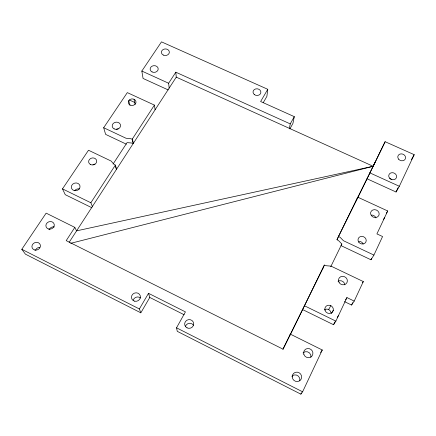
<?xml version="1.0" encoding="UTF-8"?>
<svg xmlns="http://www.w3.org/2000/svg" width="436" height="436" viewBox="0 0 436 436"><rect width="100%" height="100%" fill="white"/><g stroke="black" fill="none" stroke-linecap="round" stroke-linejoin="round"><path stroke-width="0.65" d="M168.198 89.914L143.062 78.442L141.831 71.052L161.494 41.856L267.775 89.304L266.876 96.416L263.197 102.727M289.384 128.358L290.256 123.9L294.295 116.652L260.635 101.517L267.775 89.304M294.295 116.652L292.932 123.399L289.869 128.898M289.368 336.412L290.349 334.14L322.286 349.994L302.606 391.806L300.851 394.144L177.278 331.338L176.531 327.823L185.42 311.887L148.518 293.324L139.373 308.961L140.828 312.819L149.782 297.445L148.518 293.324M290.381 334.488L324.368 265.066L326.362 265.742L331.011 266.129L363.308 281.563L354.212 301.096L351.563 305.042L344.44 301.598M322.858 268.396L324.368 265.066M373.914 255.071L343.426 240.705L340.26 237.44L338.516 236.345L357.793 197.192L387.708 210.975L376.917 233.903L382.563 236.535L373.914 255.071L370.965 259.774L341.056 245.642L341.835 244.018L338.718 240.786L336.99 239.707L338.647 236.072M356.07 200.947L357.793 197.192M367.047 178.787L385.124 141.7L414.2 154.676L399.332 186.27L396.046 192.009L367.047 178.787L357.591 197.988M375.036 162.192L373.145 166.28L70.703 243.326M385.124 141.7L373.096 166.503M351.563 305.042L352.68 302.644M370.965 259.774L371.537 258.559M300.851 394.144L301.429 392.918M302.644 309.587L333.54 324.733L334.87 321.91M396.046 192.009L398.063 187.736M333.54 324.733L335.873 321.125L346.947 297.586L354.212 301.096M330.722 266.778L341.835 244.018M290.349 334.14L282.964 349.132L66.207 240.634L74.829 227.385L46.145 213.139L21.8 249.288L25.43 254.166L140.828 312.819M282.948 349.454L322.994 268.118M336.99 239.707L372.856 166.868M411.35 159.74L414.2 154.676M328.63 309.544L330.842 305.669M386.46 213.128L387.708 210.975M383.522 219.444L384.547 217.684M331.376 313.468L333.322 310.214M69.177 242.285L176.264 77.145L175.822 72.207L290.256 123.9M345.514 299.881L346.947 297.586M337.213 317.506L338.57 315.386M92.367 206.484L90.857 202.756L115.366 165.097L113.785 164.067L111.087 161.026L88.508 150.235L62.484 188.875L65.247 194.685L91.909 207.754M113.066 164.061L127.061 142.616L131.383 142.975L133.187 143.575L132.217 139.209L154.415 105.103L127.312 92.612L103.67 127.715L105.616 134.381L126.353 144.18M169.163 88.094L168.639 83.243L175.822 72.207M362.61 282.632L363.308 281.563M320.536 352.577L322.286 349.994M132.217 139.209L130.386 138.61L126.015 138.245L103.67 127.715M176.264 77.145L373.145 166.28L76.556 230.862L74.829 227.385M369.788 172.841L399.332 186.27M141.831 71.052L168.639 83.243M129.416 100.013L134.866 102.531M304.35 305.712L335.873 321.125M62.484 188.875L90.857 202.756M149.782 297.445L184.177 314.77M21.8 249.288L139.373 308.961M176.531 327.823L302.606 391.806M115.202 165.348L116.396 169.468M115.366 165.097L116.554 169.201M132.375 138.97L133.345 143.33M128.784 100.629L129.726 105.098M134.081 99.283L135.089 104.395M154.415 105.103L155.112 109.768M185.36 326.618A4.442 4.289 -13.9 0 1 193.442 325.223M133.203 300.213A4.431 4.158 -20.3 0 1 140.55 298.028M338.047 281.247A4.458 4.115 26.5 0 1 344.876 284.828M358.937 241.364A4.098 3.695 23.7 0 1 363.15 243.996M303.053 352.975A4.649 4.447 37.9 0 1 310.923 357.264M324.46 309.724A4.262 3.995 29.6 0 1 331.082 312.955M371.619 215.062A4.289 3.81 22.5 0 1 375.952 217.924M390.007 178.7A3.946 3.428 21.1 0 1 391.866 179.545M116.199 129.339A4.131 3.553 -8 0 1 118.281 128.871M92.928 164.683A3.989 3.472 -11.9 0 1 94.917 164.149M74.638 190.745A4.322 3.793 -15 0 1 79.575 188.962M49.192 229.777A4.191 3.701 -20.2 0 1 54.364 226.938M291.88 376.224A4.72 4.551 45.8 0 1 299.832 380.606M35.539 250.302A4.262 3.771 -23.2 0 1 39.725 247.299M254.352 94.579A3.94 3.346 5.6 0 0 260.804 92.89A3.94 3.346 5.6 0 0 255.676 88.928A3.94 3.346 5.6 0 0 254.352 94.579M134.8 301.227A4.518 4.229 -19.9 0 0 140.267 295.772A4.518 4.229 -19.9 0 0 132.757 294.196A4.518 4.229 -19.9 0 0 134.8 301.227M187.039 327.856A4.529 4.365 -13.2 0 0 193.693 323.752A4.529 4.365 -13.2 0 0 186.788 320.286A4.529 4.365 -13.2 0 0 187.039 327.856M358.828 242.242A4.175 3.755 23.5 0 0 365.897 241.953A4.175 3.755 23.5 0 0 361.618 236.367A4.175 3.755 23.5 0 0 358.828 242.242M339.208 282.73A4.545 4.18 26.2 0 0 346.936 282.664A4.545 4.18 26.2 0 0 342.576 276.315A4.545 4.18 26.2 0 0 339.208 282.73M325.098 310.59A4.344 4.066 29.1 0 0 332.417 312.116A4.344 4.066 29.1 0 0 329.769 305.298A4.344 4.066 29.1 0 0 325.098 310.59M303.843 354.343A4.742 4.529 37.1 0 0 311.751 356.316A4.742 4.529 37.1 0 0 309.228 348.637A4.742 4.529 37.1 0 0 303.843 354.343M389.539 178.117A4.022 3.477 20.9 0 0 396.324 177.877A4.022 3.477 20.9 0 0 392.122 172.678A4.022 3.477 20.9 0 0 389.539 178.117M371.368 215.591A4.371 3.864 22.3 0 0 378.791 215.558A4.371 3.864 22.3 0 0 374.497 209.662A4.371 3.864 22.3 0 0 371.368 215.591M90.584 164.585A4.06 3.521 -11.7 0 0 96.705 161.309A4.06 3.521 -11.7 0 0 90.704 158.448A4.06 3.521 -11.7 0 0 90.584 164.585M114.128 128.871A4.202 3.597 -7.9 0 0 120.565 125.748A4.202 3.597 -7.9 0 0 114.439 122.614A4.202 3.597 -7.9 0 0 114.128 128.871M130.211 105.103A3.886 3.292 -5.6 0 0 136.021 102.079A3.886 3.292 -5.6 0 0 130.195 99.392A3.886 3.292 -5.6 0 0 130.211 105.103M152.077 71.924A4.033 3.363 -3 0 0 158.208 69.03A4.033 3.363 -3 0 0 152.24 66.092A4.033 3.363 -3 0 0 152.077 71.924M48.837 229.085A4.267 3.761 -20 0 0 54.195 224.208A4.267 3.761 -20 0 0 47.224 222.769A4.267 3.761 -20 0 0 48.837 229.085M74.284 190.587A4.404 3.848 -14.8 0 0 79.962 185.812A4.404 3.848 -14.8 0 0 72.796 184.09A4.404 3.848 -14.8 0 0 74.284 190.587M398.608 159.184A3.973 3.395 20.4 0 0 405.311 158.955A3.973 3.395 20.4 0 0 401.131 153.864A3.973 3.395 20.4 0 0 398.608 159.184M292.213 376.917A4.812 4.638 44.7 0 0 299.494 380.917A4.812 4.638 44.7 0 0 299.091 372.731A4.812 4.638 44.7 0 0 292.213 376.917M163.309 55.067A3.984 3.292 -1.8 0 0 169.353 52.238A3.984 3.292 -1.8 0 0 163.435 49.361A3.984 3.292 -1.8 0 0 163.309 55.067M34.885 250.046A4.344 3.831 -22.9 0 0 40.352 245.048A4.344 3.831 -22.9 0 0 33.305 243.582A4.344 3.831 -22.9 0 0 34.885 250.046"/></g></svg>
